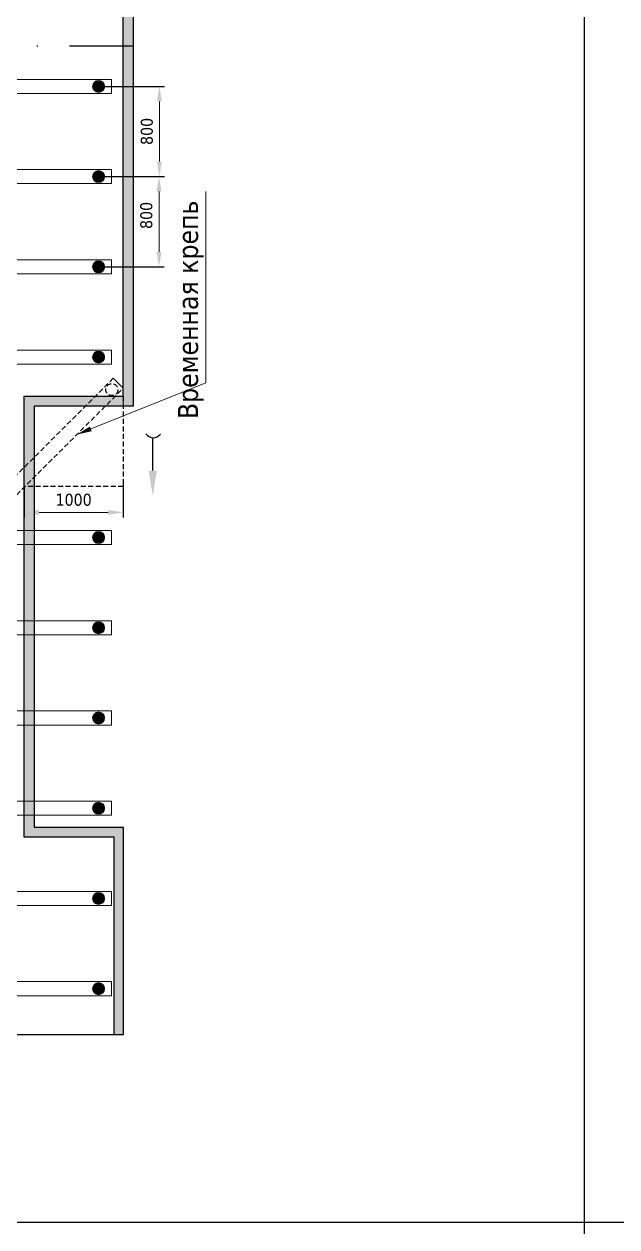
# Model space of a CAD drawing. Header units: millimetres. Extents: x 2161 to 3506, y -1213 to -250.
# Drawn here: x 2416.2 to 2475.4, y -475.3 to -355.3 of the extents above; entities that cross this region are included whole.
import ezdxf
from ezdxf import colors
from ezdxf.entities.mleader import LeaderData, LeaderLine
from ezdxf.math import Vec2, Vec3

# ---------------------------------------------------------------- set-up
doc = ezdxf.new("R2010")
doc.units = ezdxf.units.MM
for name, pattern in [('DASHDOT', [25.4, 12.7, -6.35, 0, -6.35]), ('DASHED', [0.75, 0.5, -0.25]), ('штрихпунктирная2', [12.7, 6.35, -3.175, 0, -3.175])]:
    doc.linetypes.add(name, pattern=pattern)
doc.styles.get("Standard").update_dxf_attribs({"font": 'txt.shx'})
doc.styles.add('стиль', font='TAHOMA.TTF')
doc.dimstyles.new('Копия DIN', dxfattribs={"dimtxt": 2, "dimasz": 2.5, "dimexe": 0.5, "dimexo": 0.625, "dimtad": 0, "dimdec": 0, "dimlfac": 100, "dimzin": 4, "dimdsep": 46, "dimtxsty": 'стиль', "dimcen": 2.5, "dimclre": 256, "dimclrt": 256, "dimadec": 0, "dimazin": 2, "dimtfac": 1, "dimtdec": 0, "dimtmove": 0, "dimatfit": 3, "dimfxl": 0, "dimtvp": 1, "dimtolj": 1, "dimtzin": 0, "dimlwd": 0, "dimarcsym": 0})

# ---------------------------------------------------------------- blocks, each defined once
blk = doc.blocks.new('рядст22')
at = {"lineweight": 15}
h = blk.add_hatch(color=9, dxfattribs=at)
edge = h.paths.add_edge_path()
edge.add_arc((3498.65, -915.38), 0.6, 0, 360)
h = blk.add_hatch(color=9, dxfattribs=at)
edge = h.paths.add_edge_path()
edge.add_arc((3508.1, -915.38), 0.6, 0, 360)
h = blk.add_hatch(color=9, dxfattribs=at)
edge = h.paths.add_edge_path()
edge.add_arc((3508.1, -915.38), 0.6, 0, 360)
h = blk.add_hatch(color=9, dxfattribs=at)
edge = h.paths.add_edge_path()
edge.add_arc((3517.55, -915.38), 0.6, 0, 360)
h = blk.add_hatch(color=9, dxfattribs=at)
edge = h.paths.add_edge_path()
edge.add_arc((3527, -915.38), 0.6, 0, 360)
h = blk.add_hatch(color=9, dxfattribs=at)
edge = h.paths.add_edge_path()
edge.add_arc((3527, -915.38), 0.6, 0, 360)
h = blk.add_hatch(color=9, dxfattribs=at)
edge = h.paths.add_edge_path()
edge.add_arc((3536.45, -915.38), 0.6, 0, 360)
h = blk.add_hatch(color=9, dxfattribs=at)
edge = h.paths.add_edge_path()
edge.add_arc((3498.65, -917.01), 0.6, 0, 360)
h = blk.add_hatch(color=9, dxfattribs=at)
edge = h.paths.add_edge_path()
edge.add_arc((3508.1, -917.01), 0.6, 0, 360)
h = blk.add_hatch(color=9, dxfattribs=at)
edge = h.paths.add_edge_path()
edge.add_arc((3517.55, -917.01), 0.6, 0, 360)
h = blk.add_hatch(color=9, dxfattribs=at)
edge = h.paths.add_edge_path()
edge.add_arc((3527, -917.01), 0.6, 0, 360)
at = {"color": 7, "lineweight": 15}
for p, q in [((3487.92, -914.68), (3499.92, -914.68)), ((3487.92, -916.08), (3487.92, -914.68)), ((3499.92, -916.08), (3499.92, -914.68)), ((3506.82, -914.68), (3518.82, -914.68)), ((3506.82, -916.08), (3506.82, -914.68)), ((3518.82, -916.08), (3518.82, -914.68)), ((3525.72, -914.68), (3537.72, -914.68)), ((3525.72, -916.08), (3525.72, -914.68)), ((3537.72, -916.08), (3537.72, -914.68)), ((3499.92, -916.08), (3487.92, -916.08)), ((3497.37, -916.31), (3509.37, -916.31)), ((3497.37, -917.71), (3497.37, -916.31)), ((3518.82, -916.08), (3506.82, -916.08)), ((3509.37, -917.71), (3509.37, -916.31)), ((3516.27, -916.31), (3528.27, -916.31)), ((3516.27, -917.71), (3516.27, -916.31)), ((3537.72, -916.08), (3525.72, -916.08)), ((3528.27, -917.71), (3528.27, -916.31)), ((3509.37, -917.71), (3497.37, -917.71)), ((3528.27, -917.71), (3516.27, -917.71))]:
    blk.add_line(p, q, dxfattribs=at)
for centre in [(3489.2, -915.38), (3498.65, -915.38), (3508.1, -915.38), (3508.1, -915.38), (3517.55, -915.38), (3527, -915.38), (3527, -915.38), (3536.45, -915.38), (3498.65, -917.01), (3508.1, -917.01), (3517.55, -917.01), (3527, -917.01)]:
    blk.add_circle(centre, 0.6, dxfattribs=at)
blk = doc.blocks.new('*D451')
at = {"lineweight": -2}
for p, q in [((2424.27, -361.55), (2430.21, -361.55)), ((2424.27, -370.55), (2430.21, -370.55))]:
    blk.add_line(p, q, dxfattribs=at)
at = {"color": 0, "lineweight": 0}
blk.add_line((2429.71, -363.05), (2429.71, -369.05), dxfattribs=at)
at = {"color": 0, "lineweight": -2}
for points in [[(2429.46, -363.05), (2429.96, -363.05), (2429.71, -361.55)], [(2429.46, -369.05), (2429.96, -369.05), (2429.71, -370.55)]]:
    blk.add_solid(points, dxfattribs=at)
at = {"layer": 'Defpoints', "color": 0, "lineweight": -2}
for p in [(2423.65, -361.55), (2423.65, -370.55), (2429.71, -370.55)]:
    blk.add_point(p, dxfattribs=at)
at = {"lineweight": 0, "insert": (2428.46, -366.04), "char_height": 1.2, "attachment_point": 5, "rotation": 90, "style": 'стиль'}
blk.add_mtext('\\A1;800', dxfattribs=at)
blk = doc.blocks.new('*D452')
at = {"lineweight": -2}
for p, q in [((2424.27, -370.55), (2430.17, -370.55)), ((2424.27, -379.55), (2430.17, -379.55))]:
    blk.add_line(p, q, dxfattribs=at)
at = {"color": 0, "lineweight": 0}
blk.add_line((2429.67, -372.05), (2429.67, -378.05), dxfattribs=at)
at = {"color": 0, "lineweight": -2}
for points in [[(2429.42, -372.05), (2429.92, -372.05), (2429.67, -370.55)], [(2429.42, -378.05), (2429.92, -378.05), (2429.67, -379.55)]]:
    blk.add_solid(points, dxfattribs=at)
at = {"layer": 'Defpoints', "color": 0, "lineweight": -2}
for p in [(2423.65, -370.55), (2423.65, -379.55), (2429.67, -379.55)]:
    blk.add_point(p, dxfattribs=at)
at = {"lineweight": 0, "insert": (2428.41, -374.42), "char_height": 1.2, "attachment_point": 5, "rotation": 90, "style": 'стиль'}
blk.add_mtext('\\A1;800', dxfattribs=at)
blk = doc.blocks.new('*D455')
at = {"linetype": 'ByBlock', "lineweight": -2}
for p, q in [((2416.2, -401.47), (2416.2, -404.54)), ((2426.1, -400.88), (2426.1, -404.54))]:
    blk.add_line(p, q, dxfattribs=at)
at = {"color": 0, "linetype": 'ByBlock', "lineweight": 0}
blk.add_line((2424.6, -404.04), (2417.7, -404.04), dxfattribs=at)
at = {"color": 0, "lineweight": -2}
for points in [[(2417.7, -403.79), (2417.7, -404.29), (2416.2, -404.04)], [(2424.6, -403.79), (2424.6, -404.29), (2426.1, -404.04)]]:
    blk.add_solid(points, dxfattribs=at)
at = {"layer": 'Defpoints', "color": 0, "lineweight": -2}
for p in [(2426.1, -400.25), (2416.2, -400.85), (2416.2, -404.04)]:
    blk.add_point(p, dxfattribs=at)
at = {"lineweight": 15, "insert": (2421.15, -402.79), "char_height": 1.2, "attachment_point": 5, "style": 'стиль'}
blk.add_mtext('\\A1;1000', dxfattribs=at)

msp = doc.modelspace()

# ---------------------------------------------------------------- hatches: boundary and pattern name
at = {"linetype": 'ByBlock', "lineweight": -2}
msp.add_hatch(color=252, dxfattribs=at).paths.add_polyline_path([(2332.481, -295.917), (2332.481, -294.917), (2427.103, -294.917), (2427.103, -393.438), (2417.203, -393.438), (2417.203, -435.438), (2426.103, -435.438), (2426.103, -456.162), (2425.203, -456.162), (2425.203, -436.438), (2416.203, -436.438), (2416.203, -392.438), (2426.103, -392.438), (2426.103, -295.917)])

# ---------------------------------------------------------------- linework, layer by layer
for p, q in [((2472.102, -250.239), (2472.102, -699.433)), ((2161.234, -474.836), (2782.97, -474.836))]:
    msp.add_line(p, q, dxfattribs=at)
at = {"color": 7, "linetype": 'штрихпунктирная2'}
msp.add_line((2427.103, -357.527), (2332.481, -357.527), dxfattribs=at)
at = {"color": 7, "lineweight": 15}
for p, q in [((2426.103, -357.527), (2426.103, -393.438)), ((2427.103, -392.438), (2427.103, -357.527)), ((2425.109, -390.662), (2426.099, -391.652)), ((2426.103, -435.438), (2426.103, -456.162))]:
    msp.add_line(p, q, dxfattribs=at)
at = {"linetype": 'DASHED', "lineweight": -2}
for p, q in [((2425.109, -390.662), (2413.946, -401.825)), ((2414.936, -402.815), (2426.099, -391.652))]:
    msp.add_line(p, q, dxfattribs=at)
at = {"color": 7, "linetype": 'DASHDOT'}
msp.add_line((2426.103, -456.162), (2332.481, -456.162), dxfattribs=at)
at = {"linetype": 'ByBlock', "lineweight": -2}
msp.add_lwpolyline([(2332.481, -295.917), (2332.481, -294.917), (2427.103, -294.917), (2427.103, -393.438), (2417.203, -393.438), (2417.203, -435.438), (2426.103, -435.438), (2426.103, -456.162), (2425.203, -456.162), (2425.203, -436.438), (2416.203, -436.438), (2416.203, -392.438), (2426.103, -392.438), (2426.103, -295.917), (2332.481, -295.917)], dxfattribs=at)
at = {"linetype": 'DASHED', "lineweight": -2}
msp.add_lwpolyline([(2426.103, -392.471), (2426.103, -401.471), (2416.203, -401.471)], dxfattribs=at)
msp.add_circle((2424.961, -391.798), 0.6, dxfattribs=at)
at = {"color": 7, "lineweight": 30}
msp.add_arc((2429.09, -395.697), 0.892, 215.55885, 322.97361, dxfattribs=at)

# ---------------------------------------------------------------- block references
at = {"color": 6, "lineweight": 15, "xscale": -1, "rotation": 180}
for p in [(-1112.805, -1276.929), (-1112.805, -1285.929), (-1112.805, -1294.929), (-1112.805, -1303.929), (-1112.805, -1321.929), (-1112.805, -1330.929), (-1112.805, -1339.929), (-1112.805, -1348.929), (-1112.805, -1357.929), (-1112.805, -1366.929)]:
    msp.add_blockref('рядст22', p, dxfattribs=at)

# ---------------------------------------------------------------- texts
at = {"color": 7, "insert": (2431.56, -419.901), "char_height": 2, "width": 79.3281, "attachment_point": 1, "rotation": 90, "style": 'стиль'}
msp.add_mtext('{\\W8.3867;    }Временная крепь', dxfattribs=at)

# ---------------------------------------------------------------- dimensions: what is measured, and where the dimension line sits
at = {"color": 7, "lineweight": 0}
for base, p1, p2, picture, middle in [((2429.71, -370.553), (2423.649, -361.553), (2423.649, -370.553), '*D451', (2429.71, -366.039)), ((2429.668, -379.553), (2423.649, -370.553), (2423.649, -379.553), '*D452', (2429.668, -374.421))]:
    dim = msp.add_linear_dim(base=base, p1=p1, p2=p2, angle=270, text='800', dimstyle='Копия DIN', override={"dimtxt": 1.2, "dimasz": 1.5}, dxfattribs=at)
    dim.commit()
    dim.dimension.update_dxf_attribs({"geometry": picture, "text_midpoint": middle, "dimtype": 160})
at = {"color": 7, "lineweight": 15}
dim = msp.add_linear_dim(base=(2416.203, -404.039), p1=(2426.103, -400.255), p2=(2416.203, -400.846), text='1000', dimstyle='Копия DIN', override={"dimtxt": 1.2, "dimasz": 1.5, "dimtix": 1}, dxfattribs=at)
dim.commit()
dim.dimension.update_dxf_attribs({"geometry": '*D455', "text_midpoint": (2421.153, -402.789)})

# ---------------------------------------------------------------- leaders
at = {"color": 7, "lineweight": 0}
msp.add_leader([(2421.477, -396.273), (2434.333, -391.104), (2434.333, -372.027)], dimstyle='Копия DIN', override={"dimtxt": 1.2, "dimasz": 1.5, "dimgap": 0.625, "dimtad": 0}, dxfattribs=at)
at = {"color": 7, "lineweight": 30}
ml = msp.add_multileader_mtext('Standard', dxfattribs=at)
ml.set_content('', color=7)
ml.set_leader_properties()
ml.build(insert=Vec2(0, 0))
ml.multileader.update_dxf_attribs({"dogleg_length": 0, "arrow_head_size": 2.5})
ctx = ml.context
ctx.base_point, ctx.arrow_head_size, ctx.landing_gap_size, ctx.plane_origin, ctx.plane_x_axis, ctx.plane_y_axis = Vec3(2429.048, -396.588), 2.5, 0, Vec3(2429.047, -402.377), Vec3(-1, 0), Vec3(0, -1)
notes = []
notes.append((ctx, [(1, (1, 1, 0), (2429.048, -396.588), (1, 0), 0, [(0, [(2429.047, -402.377)], 0, [])])]))
ctx.mtext.insert, ctx.mtext.text_direction, ctx.mtext.rotation, ctx.mtext.flow_direction = Vec3(2429.048, -398.588), Vec3(-1, 0), 3.1415927, 5
for ctx, leaders in notes:
    for number, flags, end, landing, length, lines in leaders:
        leader = LeaderData()
        leader.index, (leader.has_last_leader_line, leader.has_dogleg_vector, leader.attachment_direction) = number, flags
        leader.last_leader_point, leader.dogleg_vector, leader.dogleg_length = Vec3(end), Vec3(landing), length
        for number, points, colour, breaks in lines:
            line = LeaderLine()
            line.index, line.vertices, line.color, line.breaks = number, Vec3.list(points), colors.encode_raw_color(colour), breaks
            leader.lines.append(line)
        ctx.leaders.append(leader)

doc.saveas('drawing.dxf')
